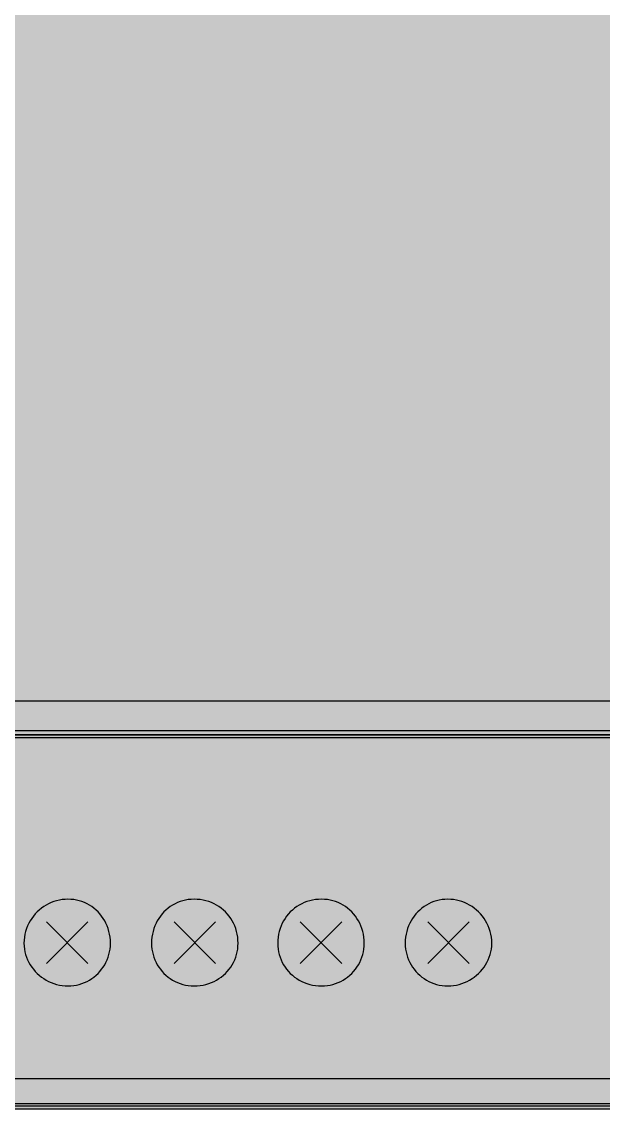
# Model space of a CAD drawing. Header units: millimetres. Extents: x 0 to 966, y -664 to 90.
# Drawn here: x 786.9 to 821.7, y -260 to -194.9 of the extents above; entities that cross this region are included whole.
import ezdxf

# ---------------------------------------------------------------- set-up
doc = ezdxf.new("R2010")
doc.units = ezdxf.units.MM
for name, color, linetype in [('HDL_BODY', 7, 'Continuous'), ('HDL_COLOUR', 7, 'Continuous'), ('HDL_DETAIL', 7, 'Continuous'), ('HDL_PRINT', 7, 'Continuous')]:
    doc.layers.add(name, color=color, linetype=linetype)

# ---------------------------------------------------------------- blocks, each defined once
blk = doc.blocks.new('M_R16.10.1_FRONT')
at = {"layer": 'HDL_BODY', "true_color": 0x202126}
blk.add_hatch(color=250, dxfattribs=at).paths.add_polyline_path([(0, 0), (216, 0), (216, 90), (0, 90)])
at = {"layer": 'HDL_BODY', "true_color": 0x2a2a30}
blk.add_hatch(color=250, dxfattribs=at).paths.add_polyline_path([(0.4, 20.52), (215.6, 20.52), (215.6, 68.31), (0.4, 68.31)])
at = {"layer": 'HDL_BODY', "true_color": 0x23242a}
blk.add_hatch(color=250, dxfattribs=at).paths.add_polyline_path([(0.4, 0.5), (215.6, 0.5), (215.6, 19.8), (0.4, 19.8)])
at = {"layer": 'HDL_COLOUR', "true_color": 0x1a332c}
for points in [[(42.234, 9.941), (42.228, 10.126), (42.211, 10.307), (42.182, 10.484), (42.143, 10.656), (42.093, 10.823), (42.034, 10.985), (41.965, 11.14), (41.886, 11.29), (41.799, 11.434), (41.703, 11.57), (41.6, 11.7), (41.488, 11.822), (41.369, 11.936), (41.244, 12.042), (41.111, 12.14), (40.973, 12.229), (40.829, 12.308), (40.679, 12.378), (40.524, 12.439), (40.365, 12.489), (40.201, 12.528), (40.034, 12.557), (39.863, 12.575), (39.689, 12.581), (39.514, 12.575), (39.342, 12.557), (39.172, 12.528), (39.006, 12.489), (38.843, 12.439), (38.684, 12.378), (38.53, 12.308), (38.381, 12.229), (38.238, 12.14), (38.1, 12.042), (37.969, 11.936), (37.845, 11.822), (37.728, 11.7), (37.618, 11.57), (37.517, 11.434), (37.425, 11.29), (37.342, 11.14), (37.268, 10.985), (37.205, 10.823), (37.152, 10.656), (37.11, 10.484), (37.079, 10.307), (37.06, 10.126), (37.054, 9.941), (37.06, 9.767), (37.079, 9.595), (37.11, 9.427), (37.152, 9.263), (37.205, 9.104), (37.268, 8.949), (37.342, 8.799), (37.425, 8.654), (37.517, 8.515), (37.618, 8.383), (37.728, 8.257), (37.845, 8.138), (37.969, 8.026), (38.1, 7.922), (38.238, 7.826), (38.381, 7.738), (38.53, 7.66), (38.684, 7.59), (38.843, 7.531), (39.006, 7.481), (39.172, 7.442), (39.342, 7.413), (39.514, 7.396), (39.689, 7.39), (39.863, 7.396), (40.034, 7.413), (40.201, 7.442), (40.365, 7.481), (40.524, 7.531), (40.679, 7.59), (40.829, 7.66), (40.973, 7.738), (41.111, 7.826), (41.244, 7.922), (41.369, 8.026), (41.488, 8.138), (41.6, 8.257), (41.703, 8.383), (41.799, 8.515), (41.886, 8.654), (41.965, 8.799), (42.034, 8.949), (42.093, 9.104), (42.143, 9.263), (42.182, 9.427), (42.211, 9.595), (42.228, 9.767), (42.234, 9.941)], [(49.874, 9.941), (49.868, 10.126), (49.85, 10.307), (49.822, 10.484), (49.782, 10.656), (49.732, 10.823), (49.672, 10.985), (49.602, 11.14), (49.522, 11.29), (49.433, 11.434), (49.336, 11.57), (49.23, 11.7), (49.115, 11.822), (48.994, 11.936), (48.864, 12.042), (48.728, 12.14), (48.585, 12.229), (48.435, 12.308), (48.28, 12.378), (48.119, 12.439), (47.952, 12.489), (47.78, 12.528), (47.604, 12.557), (47.424, 12.575), (47.239, 12.581), (47.065, 12.575), (46.894, 12.557), (46.726, 12.528), (46.563, 12.489), (46.403, 12.439), (46.248, 12.378), (46.099, 12.308), (45.954, 12.229), (45.816, 12.14), (45.683, 12.042), (45.557, 11.936), (45.438, 11.822), (45.327, 11.7), (45.223, 11.57), (45.127, 11.434), (45.039, 11.29), (44.961, 11.14), (44.891, 10.985), (44.832, 10.823), (44.782, 10.656), (44.743, 10.484), (44.714, 10.307), (44.697, 10.126), (44.691, 9.941), (44.697, 9.767), (44.714, 9.595), (44.743, 9.427), (44.782, 9.263), (44.832, 9.104), (44.891, 8.949), (44.961, 8.799), (45.039, 8.654), (45.127, 8.515), (45.223, 8.383), (45.327, 8.257), (45.438, 8.138), (45.557, 8.026), (45.683, 7.922), (45.816, 7.826), (45.954, 7.738), (46.099, 7.66), (46.248, 7.59), (46.403, 7.531), (46.563, 7.481), (46.726, 7.442), (46.894, 7.413), (47.065, 7.396), (47.239, 7.39), (47.424, 7.396), (47.604, 7.413), (47.78, 7.442), (47.952, 7.481), (48.119, 7.531), (48.28, 7.59), (48.435, 7.66), (48.585, 7.738), (48.728, 7.826), (48.864, 7.922), (48.994, 8.026), (49.115, 8.138), (49.23, 8.257), (49.336, 8.383), (49.433, 8.515), (49.522, 8.654), (49.602, 8.799), (49.672, 8.949), (49.732, 9.104), (49.782, 9.263), (49.822, 9.427), (49.85, 9.595), (49.868, 9.767), (49.874, 9.941)], [(57.425, 9.941), (57.419, 10.126), (57.401, 10.307), (57.373, 10.484), (57.333, 10.656), (57.284, 10.823), (57.224, 10.985), (57.155, 11.14), (57.077, 11.29), (56.989, 11.434), (56.894, 11.57), (56.79, 11.7), (56.678, 11.822), (56.56, 11.936), (56.434, 12.042), (56.302, 12.14), (56.163, 12.229), (56.019, 12.308), (55.869, 12.378), (55.715, 12.439), (55.555, 12.489), (55.392, 12.528), (55.224, 12.557), (55.053, 12.575), (54.879, 12.581), (54.694, 12.575), (54.513, 12.557), (54.337, 12.528), (54.165, 12.489), (53.999, 12.439), (53.837, 12.378), (53.682, 12.308), (53.532, 12.229), (53.389, 12.14), (53.253, 12.042), (53.123, 11.936), (53.002, 11.822), (52.888, 11.7), (52.782, 11.57), (52.684, 11.434), (52.596, 11.29), (52.516, 11.14), (52.446, 10.985), (52.386, 10.823), (52.336, 10.656), (52.296, 10.484), (52.268, 10.307), (52.25, 10.126), (52.244, 9.941), (52.25, 9.767), (52.268, 9.595), (52.296, 9.427), (52.336, 9.263), (52.386, 9.104), (52.446, 8.949), (52.516, 8.799), (52.596, 8.654), (52.684, 8.515), (52.782, 8.383), (52.888, 8.257), (53.002, 8.138), (53.123, 8.026), (53.253, 7.922), (53.389, 7.826), (53.532, 7.738), (53.682, 7.66), (53.837, 7.59), (53.999, 7.531), (54.165, 7.481), (54.337, 7.442), (54.513, 7.413), (54.694, 7.396), (54.879, 7.39), (55.053, 7.396), (55.224, 7.413), (55.392, 7.442), (55.555, 7.481), (55.715, 7.531), (55.869, 7.59), (56.019, 7.66), (56.163, 7.738), (56.302, 7.826), (56.434, 7.922), (56.56, 8.026), (56.678, 8.138), (56.79, 8.257), (56.894, 8.383), (56.989, 8.515), (57.077, 8.654), (57.155, 8.799), (57.224, 8.949), (57.284, 9.104), (57.333, 9.263), (57.373, 9.427), (57.401, 9.595), (57.419, 9.767), (57.425, 9.941)], [(65.064, 9.941), (65.058, 10.126), (65.039, 10.307), (65.009, 10.484), (64.967, 10.656), (64.914, 10.823), (64.85, 10.985), (64.776, 11.14), (64.693, 11.29), (64.601, 11.434), (64.5, 11.57), (64.391, 11.7), (64.274, 11.822), (64.149, 11.936), (64.018, 12.042), (63.881, 12.14), (63.737, 12.229), (63.588, 12.308), (63.434, 12.378), (63.275, 12.439), (63.113, 12.489), (62.946, 12.528), (62.777, 12.557), (62.604, 12.575), (62.43, 12.581), (62.256, 12.575), (62.084, 12.557), (61.917, 12.528), (61.753, 12.489), (61.594, 12.439), (61.439, 12.378), (61.289, 12.308), (61.145, 12.229), (61.006, 12.14), (60.874, 12.042), (60.748, 11.936), (60.629, 11.822), (60.517, 11.7), (60.413, 11.57), (60.317, 11.434), (60.23, 11.29), (60.151, 11.14), (60.082, 10.985), (60.022, 10.823), (59.972, 10.656), (59.933, 10.484), (59.904, 10.307), (59.887, 10.126), (59.881, 9.941), (59.887, 9.767), (59.904, 9.595), (59.933, 9.427), (59.972, 9.263), (60.022, 9.104), (60.082, 8.949), (60.151, 8.799), (60.23, 8.654), (60.317, 8.515), (60.413, 8.383), (60.517, 8.257), (60.629, 8.138), (60.748, 8.026), (60.874, 7.922), (61.006, 7.826), (61.145, 7.738), (61.289, 7.66), (61.439, 7.59), (61.594, 7.531), (61.753, 7.481), (61.917, 7.442), (62.084, 7.413), (62.256, 7.396), (62.43, 7.39), (62.604, 7.396), (62.777, 7.413), (62.946, 7.442), (63.113, 7.481), (63.275, 7.531), (63.434, 7.59), (63.588, 7.66), (63.737, 7.738), (63.881, 7.826), (64.018, 7.922), (64.149, 8.026), (64.274, 8.138), (64.391, 8.257), (64.5, 8.383), (64.601, 8.515), (64.693, 8.654), (64.776, 8.799), (64.85, 8.949), (64.914, 9.104), (64.967, 9.263), (65.009, 9.427), (65.039, 9.595), (65.058, 9.767), (65.064, 9.941)]]:
    blk.add_hatch(color=250, dxfattribs=at).paths.add_polyline_path(points)
at = {"layer": 'HDL_COLOUR', "true_color": 0x9ea4a8}
for points in [[(41.457, 9.985), (41.442, 10.222), (41.395, 10.455), (41.319, 10.68), (41.214, 10.894), (41.082, 11.091), (40.926, 11.27), (40.748, 11.426), (40.551, 11.559), (40.338, 11.664), (40.113, 11.74), (39.881, 11.786), (39.644, 11.802), (39.407, 11.786), (39.175, 11.74), (38.95, 11.664), (38.738, 11.559), (38.54, 11.426), (38.362, 11.27), (38.206, 11.091), (38.074, 10.894), (37.969, 10.68), (37.893, 10.455), (37.847, 10.222), (37.831, 9.985), (37.847, 9.748), (37.893, 9.515), (37.969, 9.29), (38.074, 9.077), (38.206, 8.879), (38.362, 8.701), (38.54, 8.544), (38.738, 8.412), (38.95, 8.307), (39.175, 8.23), (39.407, 8.184), (39.644, 8.168), (39.881, 8.184), (40.113, 8.23), (40.338, 8.307), (40.551, 8.412), (40.748, 8.544), (40.926, 8.701), (41.082, 8.879), (41.214, 9.077), (41.319, 9.29), (41.395, 9.515), (41.442, 9.748)], [(49.096, 9.985), (49.081, 10.222), (49.034, 10.455), (48.958, 10.68), (48.853, 10.894), (48.721, 11.091), (48.565, 11.27), (48.387, 11.426), (48.189, 11.559), (47.976, 11.664), (47.752, 11.74), (47.519, 11.786), (47.282, 11.802), (47.045, 11.786), (46.813, 11.74), (46.588, 11.664), (46.375, 11.559), (46.178, 11.426), (46, 11.27), (45.843, 11.091), (45.711, 10.894), (45.606, 10.68), (45.53, 10.455), (45.484, 10.222), (45.468, 9.985), (45.484, 9.748), (45.53, 9.515), (45.606, 9.29), (45.711, 9.077), (45.843, 8.879), (46, 8.701), (46.178, 8.544), (46.375, 8.412), (46.588, 8.307), (46.813, 8.23), (47.045, 8.184), (47.282, 8.168), (47.519, 8.184), (47.752, 8.23), (47.976, 8.307), (48.189, 8.412), (48.387, 8.544), (48.565, 8.701), (48.721, 8.879), (48.853, 9.077), (48.958, 9.29), (49.034, 9.515), (49.081, 9.748)], [(56.648, 9.985), (56.632, 10.222), (56.586, 10.455), (56.51, 10.68), (56.405, 10.894), (56.273, 11.091), (56.116, 11.27), (55.938, 11.426), (55.741, 11.559), (55.528, 11.664), (55.304, 11.74), (55.071, 11.786), (54.834, 11.802), (54.598, 11.786), (54.365, 11.74), (54.141, 11.664), (53.928, 11.559), (53.731, 11.426), (53.553, 11.27), (53.396, 11.091), (53.264, 10.894), (53.159, 10.68), (53.083, 10.455), (53.037, 10.222), (53.021, 9.985), (53.037, 9.748), (53.083, 9.515), (53.159, 9.29), (53.264, 9.077), (53.396, 8.879), (53.553, 8.701), (53.731, 8.544), (53.928, 8.412), (54.141, 8.307), (54.365, 8.23), (54.598, 8.184), (54.834, 8.168), (55.071, 8.184), (55.304, 8.23), (55.528, 8.307), (55.741, 8.412), (55.938, 8.544), (56.116, 8.701), (56.273, 8.879), (56.405, 9.077), (56.51, 9.29), (56.586, 9.515), (56.632, 9.748)], [(64.287, 9.985), (64.271, 10.222), (64.225, 10.455), (64.149, 10.68), (64.044, 10.894), (63.912, 11.091), (63.755, 11.27), (63.577, 11.426), (63.38, 11.559), (63.167, 11.664), (62.942, 11.74), (62.709, 11.786), (62.473, 11.802), (62.236, 11.786), (62.003, 11.74), (61.778, 11.664), (61.566, 11.559), (61.368, 11.426), (61.19, 11.27), (61.033, 11.091), (60.902, 10.894), (60.797, 10.68), (60.72, 10.455), (60.674, 10.222), (60.659, 9.985), (60.674, 9.748), (60.72, 9.515), (60.797, 9.29), (60.902, 9.077), (61.033, 8.879), (61.19, 8.701), (61.368, 8.544), (61.566, 8.412), (61.778, 8.307), (62.003, 8.23), (62.236, 8.184), (62.473, 8.168), (62.709, 8.184), (62.942, 8.23), (63.167, 8.307), (63.38, 8.412), (63.577, 8.544), (63.755, 8.701), (63.912, 8.879), (64.044, 9.077), (64.149, 9.29), (64.225, 9.515), (64.271, 9.748)]]:
    blk.add_hatch(color=253, dxfattribs=at).paths.add_polyline_path(points)
at = {"layer": 'HDL_PRINT', "true_color": 0xdee1e9}
h = blk.add_hatch(color=254, dxfattribs=at)
h.paths.add_polyline_path([(42.059, 16.979), (42.061, 17.098), (42.066, 17.211), (42.074, 17.318), (42.086, 17.419), (42.103, 17.515), (42.123, 17.606), (42.148, 17.693), (42.178, 17.774), (42.213, 17.852), (42.254, 17.925), (42.3, 17.994), (42.351, 18.06), (42.409, 18.123), (42.471, 18.199), (42.537, 18.267), (42.606, 18.327), (42.678, 18.378), (42.753, 18.422), (42.831, 18.459), (42.912, 18.489), (42.996, 18.514), (43.084, 18.533), (43.174, 18.547), (43.268, 18.556), (43.364, 18.561), (43.464, 18.563), (43.536, 18.561), (43.608, 18.555), (43.679, 18.545), (43.751, 18.532), (43.822, 18.517), (43.894, 18.499), (43.965, 18.479), (44.037, 18.457), (44.109, 18.434), (44.18, 18.411), (44.252, 18.387), (44.305, 18.334), (44.359, 18.281), (44.411, 18.228), (44.464, 18.176), (44.517, 18.123), (44.57, 18.07), (44.622, 18.017), (44.675, 17.965), (44.727, 17.912), (44.78, 17.859), (44.804, 17.787), (44.827, 17.715), (44.85, 17.641), (44.871, 17.567), (44.891, 17.491), (44.909, 17.413), (44.924, 17.333), (44.937, 17.249), (44.946, 17.163), (44.952, 17.073), (44.955, 16.979), (44.952, 16.907), (44.946, 16.835), (44.935, 16.763), (44.92, 16.691), (44.901, 16.619), (44.877, 16.547), (44.849, 16.475), (44.816, 16.403), (44.779, 16.331), (44.737, 16.259), (44.691, 16.187), (44.665, 16.118), (44.635, 16.052), (44.601, 15.991), (44.562, 15.934), (44.518, 15.882), (44.471, 15.834), (44.419, 15.79), (44.362, 15.751), (44.301, 15.716), (44.236, 15.686), (44.166, 15.66), (44.11, 15.612), (44.05, 15.574), (43.986, 15.544), (43.918, 15.522), (43.847, 15.506), (43.774, 15.495), (43.698, 15.488), (43.621, 15.485), (43.543, 15.484), (43.464, 15.484), (43.392, 15.484), (43.32, 15.485), (43.248, 15.487), (43.176, 15.492), (43.104, 15.5), (43.032, 15.512), (42.96, 15.529), (42.888, 15.551), (42.817, 15.58), (42.745, 15.616), (42.673, 15.66), (42.62, 15.712), (42.568, 15.765), (42.517, 15.818), (42.468, 15.871), (42.42, 15.924), (42.375, 15.976), (42.334, 16.029), (42.296, 16.082), (42.263, 16.135), (42.234, 16.187), (42.191, 16.259), (42.155, 16.331), (42.127, 16.403), (42.104, 16.475), (42.088, 16.547), (42.076, 16.619), (42.068, 16.691), (42.063, 16.763), (42.06, 16.835), (42.059, 16.907), (42.059, 16.979)])
h.paths.add_polyline_path([(42.409, 16.979), (42.411, 16.893), (42.417, 16.81), (42.427, 16.73), (42.442, 16.653), (42.461, 16.579), (42.486, 16.506), (42.517, 16.436), (42.553, 16.367), (42.595, 16.299), (42.644, 16.232), (42.699, 16.166), (42.762, 16.1), (42.817, 16.049), (42.876, 16.005), (42.941, 15.965), (43.008, 15.931), (43.079, 15.902), (43.153, 15.878), (43.229, 15.859), (43.306, 15.846), (43.385, 15.838), (43.464, 15.836), (43.555, 15.838), (43.639, 15.844), (43.716, 15.855), (43.789, 15.871), (43.857, 15.89), (43.923, 15.914), (43.987, 15.942), (44.051, 15.975), (44.116, 16.012), (44.182, 16.054), (44.252, 16.1), (44.298, 16.172), (44.34, 16.244), (44.377, 16.317), (44.41, 16.392), (44.438, 16.468), (44.462, 16.546), (44.482, 16.626), (44.497, 16.709), (44.507, 16.795), (44.514, 16.885), (44.516, 16.979), (44.513, 17.058), (44.506, 17.137), (44.495, 17.214), (44.48, 17.29), (44.462, 17.364), (44.441, 17.435), (44.418, 17.503), (44.393, 17.568), (44.368, 17.628), (44.341, 17.683), (44.335, 17.739), (44.317, 17.789), (44.289, 17.836), (44.253, 17.881), (44.209, 17.925), (44.159, 17.97), (44.105, 18.017), (44.047, 18.067), (43.988, 18.123), (43.954, 18.149), (43.908, 18.169), (43.853, 18.185), (43.792, 18.196), (43.726, 18.203), (43.659, 18.208), (43.591, 18.21), (43.525, 18.211), (43.464, 18.211), (43.385, 18.208), (43.306, 18.2), (43.229, 18.187), (43.153, 18.169), (43.079, 18.145), (43.008, 18.116), (42.941, 18.082), (42.876, 18.042), (42.817, 17.997), (42.762, 17.947), (42.717, 17.899), (42.674, 17.845), (42.631, 17.783), (42.591, 17.716), (42.553, 17.642), (42.519, 17.562), (42.488, 17.477), (42.461, 17.387), (42.439, 17.291), (42.423, 17.191), (42.412, 17.087), (42.409, 16.979)])
h = blk.add_hatch(color=254, dxfattribs=at)
h.paths.add_polyline_path([(57.51, 15.484), (57.51, 18.563), (58.654, 18.563), (58.72, 18.563), (58.784, 18.561), (58.846, 18.558), (58.906, 18.552), (58.961, 18.541), (59.011, 18.526), (59.056, 18.504), (59.093, 18.475), (59.163, 18.47), (59.224, 18.457), (59.277, 18.44), (59.324, 18.421), (59.366, 18.404), (59.405, 18.392), (59.443, 18.387), (59.476, 18.354), (59.509, 18.319), (59.542, 18.283), (59.576, 18.244), (59.609, 18.2), (59.641, 18.152), (59.674, 18.097), (59.706, 18.035), (59.739, 17.992), (59.763, 17.942), (59.779, 17.887), (59.788, 17.831), (59.793, 17.776), (59.795, 17.726), (59.795, 17.683), (59.793, 17.604), (59.785, 17.525), (59.771, 17.448), (59.753, 17.372), (59.729, 17.298), (59.7, 17.227), (59.666, 17.159), (59.626, 17.095), (59.581, 17.035), (59.531, 16.979), (59.482, 16.934), (59.427, 16.892), (59.367, 16.855), (59.301, 16.822), (59.23, 16.794), (59.152, 16.77), (59.068, 16.75), (58.976, 16.735), (58.877, 16.724), (58.77, 16.718), (58.654, 16.715), (57.863, 16.715), (57.863, 15.484), (57.51, 15.484)])
h.paths.add_polyline_path([(57.863, 17.067), (58.654, 17.067), (58.73, 17.07), (58.801, 17.077), (58.869, 17.089), (58.933, 17.104), (58.993, 17.122), (59.051, 17.143), (59.107, 17.166), (59.162, 17.191), (59.215, 17.217), (59.268, 17.243), (59.297, 17.28), (59.319, 17.324), (59.335, 17.375), (59.346, 17.43), (59.352, 17.49), (59.355, 17.552), (59.356, 17.617), (59.357, 17.683), (59.356, 17.721), (59.355, 17.758), (59.35, 17.796), (59.34, 17.834), (59.324, 17.872), (59.301, 17.909), (59.268, 17.947), (59.262, 17.984), (59.246, 18.02), (59.219, 18.053), (59.181, 18.081), (59.133, 18.103), (59.074, 18.118), (59.004, 18.123), (58.994, 18.128), (58.965, 18.14), (58.921, 18.157), (58.865, 18.176), (58.8, 18.193), (58.729, 18.206), (58.654, 18.211), (57.863, 18.211), (57.863, 17.067)])
for points in [[(39.6, 13.372), (39.6, 13.196), (38.545, 13.196), (38.545, 13.206), (38.545, 13.233), (38.545, 13.272), (38.545, 13.32), (38.545, 13.372), (38.551, 13.379), (38.568, 13.398), (38.589, 13.427), (38.611, 13.463), (38.627, 13.505), (38.634, 13.548), (38.672, 13.586), (38.709, 13.624), (38.747, 13.661), (38.784, 13.699), (38.822, 13.737), (38.859, 13.774), (38.897, 13.812), (38.955, 13.844), (39.012, 13.882), (39.066, 13.923), (39.115, 13.966), (39.159, 14.01), (39.195, 14.053), (39.223, 14.094), (39.241, 14.132), (39.247, 14.164), (39.284, 14.208), (39.31, 14.249), (39.325, 14.285), (39.333, 14.314), (39.335, 14.333), (39.336, 14.34), (39.336, 14.378), (39.334, 14.415), (39.329, 14.453), (39.319, 14.491), (39.303, 14.528), (39.28, 14.566), (39.247, 14.604), (39.24, 14.611), (39.221, 14.627), (39.193, 14.648), (39.157, 14.669), (39.116, 14.685), (39.072, 14.692), (39.035, 14.687), (38.998, 14.674), (38.96, 14.657), (38.922, 14.639), (38.885, 14.621), (38.847, 14.609), (38.808, 14.604), (38.804, 14.566), (38.791, 14.528), (38.775, 14.491), (38.756, 14.453), (38.74, 14.415), (38.727, 14.378), (38.722, 14.34), (38.545, 14.34), (38.549, 14.402), (38.56, 14.457), (38.577, 14.505), (38.6, 14.549), (38.627, 14.588), (38.657, 14.625), (38.689, 14.659), (38.722, 14.692), (38.76, 14.724), (38.799, 14.748), (38.841, 14.763), (38.888, 14.773), (38.941, 14.778), (39.002, 14.78), (39.072, 14.78), (39.142, 14.78), (39.203, 14.778), (39.256, 14.773), (39.304, 14.763), (39.347, 14.748), (39.386, 14.724), (39.425, 14.692), (39.457, 14.659), (39.488, 14.625), (39.518, 14.588), (39.544, 14.549), (39.567, 14.505), (39.584, 14.457), (39.596, 14.402), (39.6, 14.34), (39.599, 14.333), (39.596, 14.314), (39.589, 14.285), (39.573, 14.249), (39.548, 14.208), (39.511, 14.164), (39.504, 14.127), (39.488, 14.099), (39.468, 14.076), (39.447, 14.053), (39.431, 14.025), (39.425, 13.988), (39.391, 13.955), (39.357, 13.922), (39.32, 13.889), (39.281, 13.856), (39.237, 13.823), (39.189, 13.79), (39.134, 13.757), (39.072, 13.724), (39.035, 13.686), (39, 13.649), (38.967, 13.611), (38.939, 13.573), (38.917, 13.536), (38.902, 13.498), (38.897, 13.46), (38.854, 13.46), (38.828, 13.455), (38.814, 13.441), (38.809, 13.415), (38.808, 13.372), (39.6, 13.372)], [(42.234, 14.604), (43.464, 12.404), (44.691, 14.604), (42.234, 14.604)], [(46.098, 13.636), (46.273, 13.636), (46.305, 13.598), (46.33, 13.561), (46.35, 13.523), (46.369, 13.485), (46.39, 13.448), (46.415, 13.41), (46.448, 13.372), (46.455, 13.366), (46.474, 13.349), (46.503, 13.328), (46.539, 13.307), (46.58, 13.291), (46.623, 13.284), (46.661, 13.289), (46.699, 13.304), (46.737, 13.326), (46.775, 13.354), (46.812, 13.387), (46.85, 13.423), (46.887, 13.46), (46.893, 13.467), (46.91, 13.486), (46.931, 13.515), (46.952, 13.551), (46.969, 13.592), (46.976, 13.636), (46.975, 13.674), (46.973, 13.712), (46.969, 13.749), (46.959, 13.787), (46.943, 13.825), (46.92, 13.862), (46.887, 13.9), (46.85, 13.933), (46.812, 13.956), (46.775, 13.971), (46.737, 13.981), (46.699, 13.986), (46.661, 13.988), (46.623, 13.988), (46.537, 13.988), (46.537, 14.164), (46.58, 14.164), (46.624, 14.164), (46.668, 14.164), (46.712, 14.164), (46.756, 14.164), (46.801, 14.164), (46.833, 14.202), (46.855, 14.239), (46.871, 14.277), (46.88, 14.315), (46.885, 14.353), (46.886, 14.39), (46.887, 14.428), (46.886, 14.465), (46.883, 14.493), (46.876, 14.516), (46.861, 14.539), (46.837, 14.566), (46.801, 14.604), (46.794, 14.611), (46.774, 14.627), (46.745, 14.648), (46.709, 14.669), (46.667, 14.685), (46.623, 14.692), (46.58, 14.685), (46.539, 14.669), (46.503, 14.648), (46.474, 14.627), (46.455, 14.611), (46.448, 14.604), (46.415, 14.566), (46.392, 14.528), (46.376, 14.491), (46.366, 14.453), (46.361, 14.415), (46.359, 14.378), (46.359, 14.34), (46.098, 14.428), (46.13, 14.466), (46.155, 14.503), (46.175, 14.541), (46.194, 14.579), (46.215, 14.617), (46.24, 14.654), (46.273, 14.692), (46.31, 14.724), (46.35, 14.748), (46.392, 14.763), (46.439, 14.773), (46.492, 14.778), (46.553, 14.78), (46.623, 14.78), (46.667, 14.78), (46.712, 14.78), (46.756, 14.78), (46.8, 14.78), (46.843, 14.78), (46.887, 14.78), (46.924, 14.742), (46.952, 14.715), (46.975, 14.692), (46.998, 14.669), (47.025, 14.641), (47.061, 14.604), (47.061, 14.56), (47.061, 14.529), (47.061, 14.502), (47.061, 14.472), (47.061, 14.428), (47.061, 14.376), (47.061, 14.328), (47.061, 14.289), (47.061, 14.262), (47.061, 14.252), (47.029, 14.214), (47.005, 14.179), (46.985, 14.146), (46.966, 14.118), (46.945, 14.096), (46.92, 14.081), (46.887, 14.076), (46.924, 14.071), (46.96, 14.057), (46.993, 14.034), (47.021, 14.006), (47.042, 13.973), (47.056, 13.937), (47.061, 13.9), (47.094, 13.895), (47.118, 13.878), (47.134, 13.852), (47.143, 13.814), (47.148, 13.765), (47.15, 13.706), (47.15, 13.636), (47.15, 13.599), (47.148, 13.556), (47.141, 13.509), (47.129, 13.46), (47.108, 13.411), (47.077, 13.364), (47.033, 13.321), (46.976, 13.284), (46.937, 13.252), (46.898, 13.228), (46.855, 13.213), (46.808, 13.203), (46.755, 13.198), (46.694, 13.197), (46.623, 13.196), (46.553, 13.197), (46.492, 13.198), (46.439, 13.203), (46.392, 13.213), (46.35, 13.228), (46.31, 13.252), (46.273, 13.284), (46.24, 13.317), (46.208, 13.352), (46.179, 13.388), (46.152, 13.427), (46.13, 13.471), (46.113, 13.519), (46.102, 13.574), (46.098, 13.636)], [(53.824, 13.636), (54.088, 13.636), (54.088, 13.598), (54.09, 13.561), (54.094, 13.523), (54.104, 13.485), (54.119, 13.448), (54.142, 13.41), (54.174, 13.372), (54.212, 13.366), (54.24, 13.349), (54.263, 13.328), (54.286, 13.307), (54.314, 13.291), (54.351, 13.284), (54.388, 13.289), (54.426, 13.304), (54.463, 13.326), (54.501, 13.354), (54.539, 13.387), (54.577, 13.423), (54.615, 13.46), (54.651, 13.467), (54.676, 13.486), (54.69, 13.515), (54.698, 13.551), (54.701, 13.592), (54.701, 13.636), (54.701, 13.674), (54.699, 13.712), (54.694, 13.749), (54.685, 13.787), (54.67, 13.825), (54.647, 13.862), (54.615, 13.9), (54.577, 13.933), (54.539, 13.956), (54.501, 13.971), (54.463, 13.981), (54.426, 13.986), (54.388, 13.988), (54.351, 13.988), (54.263, 13.988), (54.263, 14.164), (54.307, 14.164), (54.351, 14.164), (54.394, 14.164), (54.438, 14.164), (54.482, 14.164), (54.526, 14.164), (54.559, 14.202), (54.583, 14.239), (54.599, 14.277), (54.608, 14.315), (54.613, 14.353), (54.615, 14.39), (54.615, 14.428), (54.615, 14.465), (54.612, 14.493), (54.604, 14.516), (54.589, 14.539), (54.564, 14.566), (54.526, 14.604), (54.519, 14.611), (54.5, 14.627), (54.471, 14.648), (54.435, 14.669), (54.394, 14.685), (54.351, 14.692), (54.314, 14.685), (54.286, 14.669), (54.263, 14.648), (54.24, 14.627), (54.212, 14.611), (54.174, 14.604), (54.142, 14.566), (54.119, 14.528), (54.104, 14.491), (54.094, 14.453), (54.09, 14.415), (54.088, 14.378), (54.088, 14.34), (53.913, 14.428), (53.913, 14.466), (53.915, 14.503), (53.92, 14.541), (53.929, 14.579), (53.944, 14.617), (53.967, 14.654), (53.999, 14.692), (54.042, 14.724), (54.092, 14.748), (54.147, 14.763), (54.203, 14.773), (54.258, 14.778), (54.309, 14.78), (54.351, 14.78), (54.395, 14.78), (54.438, 14.78), (54.482, 14.78), (54.526, 14.78), (54.571, 14.78), (54.615, 14.78), (54.652, 14.742), (54.679, 14.715), (54.702, 14.692), (54.724, 14.669), (54.752, 14.641), (54.79, 14.604), (54.79, 14.56), (54.79, 14.529), (54.79, 14.502), (54.79, 14.472), (54.79, 14.428), (54.79, 14.376), (54.79, 14.328), (54.79, 14.289), (54.79, 14.262), (54.79, 14.252), (54.757, 14.214), (54.732, 14.179), (54.711, 14.146), (54.692, 14.118), (54.672, 14.096), (54.647, 14.081), (54.615, 14.076), (54.652, 14.071), (54.687, 14.057), (54.72, 14.034), (54.748, 14.006), (54.77, 13.973), (54.785, 13.937), (54.79, 13.9), (54.823, 13.895), (54.847, 13.878), (54.862, 13.852), (54.872, 13.814), (54.877, 13.765), (54.879, 13.706), (54.879, 13.636), (54.879, 13.593), (54.877, 13.543), (54.872, 13.488), (54.862, 13.432), (54.847, 13.377), (54.823, 13.327), (54.79, 13.284), (54.728, 13.255), (54.672, 13.233), (54.621, 13.218), (54.571, 13.207), (54.521, 13.201), (54.469, 13.198), (54.413, 13.196), (54.351, 13.196), (54.309, 13.197), (54.258, 13.198), (54.203, 13.203), (54.147, 13.213), (54.092, 13.228), (54.042, 13.252), (53.999, 13.284), (53.967, 13.317), (53.935, 13.352), (53.906, 13.388), (53.879, 13.427), (53.857, 13.471), (53.839, 13.519), (53.828, 13.574), (53.824, 13.636)], [(55.842, 13.196), (55.667, 13.196), (55.667, 14.428), (55.631, 14.421), (55.603, 14.405), (55.581, 14.384), (55.558, 14.363), (55.53, 14.347), (55.492, 14.34), (55.454, 14.307), (55.417, 14.284), (55.379, 14.268), (55.342, 14.259), (55.304, 14.254), (55.267, 14.252), (55.229, 14.252), (55.229, 14.428), (55.29, 14.432), (55.345, 14.443), (55.394, 14.46), (55.437, 14.483), (55.477, 14.51), (55.513, 14.539), (55.548, 14.571), (55.581, 14.604), (55.613, 14.641), (55.638, 14.677), (55.658, 14.71), (55.677, 14.738), (55.698, 14.76), (55.723, 14.775), (55.756, 14.78), (55.842, 14.78), (55.842, 13.196)], [(57.425, 14.604), (58.654, 12.404), (59.881, 14.604), (57.425, 14.604)], [(61.286, 13.636), (61.464, 13.636), (61.496, 13.598), (61.52, 13.561), (61.541, 13.523), (61.559, 13.485), (61.58, 13.448), (61.605, 13.41), (61.638, 13.372), (61.645, 13.366), (61.665, 13.349), (61.694, 13.328), (61.73, 13.307), (61.771, 13.291), (61.813, 13.284), (61.851, 13.289), (61.889, 13.304), (61.927, 13.326), (61.965, 13.354), (62.003, 13.387), (62.04, 13.423), (62.077, 13.46), (62.084, 13.467), (62.1, 13.486), (62.122, 13.515), (62.143, 13.551), (62.159, 13.592), (62.166, 13.636), (62.161, 13.674), (62.148, 13.712), (62.131, 13.749), (62.112, 13.787), (62.095, 13.825), (62.082, 13.862), (62.077, 13.9), (62.04, 13.933), (62.003, 13.956), (61.965, 13.971), (61.927, 13.981), (61.889, 13.986), (61.851, 13.988), (61.813, 13.988), (61.804, 13.988), (61.777, 13.988), (61.738, 13.988), (61.691, 13.988), (61.638, 13.988), (61.727, 14.164), (61.771, 14.164), (61.814, 14.164), (61.858, 14.164), (61.902, 14.164), (61.947, 14.164), (61.991, 14.164), (61.996, 14.202), (62.008, 14.239), (62.025, 14.277), (62.043, 14.315), (62.06, 14.353), (62.072, 14.39), (62.077, 14.428), (62.077, 14.465), (62.074, 14.493), (62.066, 14.516), (62.052, 14.539), (62.027, 14.566), (61.991, 14.604), (61.953, 14.611), (61.925, 14.627), (61.902, 14.648), (61.879, 14.669), (61.851, 14.685), (61.813, 14.692), (61.771, 14.685), (61.73, 14.669), (61.694, 14.648), (61.665, 14.627), (61.645, 14.611), (61.638, 14.604), (61.606, 14.566), (61.582, 14.528), (61.566, 14.491), (61.557, 14.453), (61.552, 14.415), (61.55, 14.378), (61.55, 14.34), (61.286, 14.428), (61.319, 14.466), (61.344, 14.503), (61.365, 14.541), (61.384, 14.579), (61.405, 14.617), (61.43, 14.654), (61.464, 14.692), (61.501, 14.724), (61.54, 14.748), (61.582, 14.763), (61.629, 14.773), (61.683, 14.778), (61.743, 14.78), (61.813, 14.78), (61.858, 14.78), (61.902, 14.78), (61.946, 14.78), (61.99, 14.78), (62.034, 14.78), (62.077, 14.78), (62.082, 14.747), (62.097, 14.722), (62.119, 14.701), (62.147, 14.682), (62.18, 14.662), (62.215, 14.637), (62.252, 14.604), (62.252, 14.56), (62.252, 14.529), (62.252, 14.502), (62.252, 14.472), (62.252, 14.428), (62.252, 14.376), (62.252, 14.328), (62.252, 14.289), (62.252, 14.262), (62.252, 14.252), (62.209, 14.208), (62.168, 14.167), (62.132, 14.131), (62.103, 14.102), (62.084, 14.083), (62.077, 14.076), (62.115, 14.071), (62.151, 14.057), (62.183, 14.034), (62.211, 14.006), (62.233, 13.973), (62.247, 13.937), (62.252, 13.9), (62.285, 13.895), (62.308, 13.878), (62.324, 13.852), (62.334, 13.814), (62.339, 13.765), (62.341, 13.706), (62.341, 13.636), (62.34, 13.599), (62.338, 13.556), (62.332, 13.509), (62.319, 13.46), (62.298, 13.411), (62.267, 13.364), (62.224, 13.321), (62.166, 13.284), (62.128, 13.252), (62.088, 13.228), (62.046, 13.213), (61.999, 13.203), (61.945, 13.198), (61.884, 13.197), (61.813, 13.196), (61.743, 13.197), (61.683, 13.198), (61.629, 13.203), (61.582, 13.213), (61.54, 13.228), (61.501, 13.252), (61.464, 13.284), (61.43, 13.317), (61.398, 13.352), (61.368, 13.388), (61.341, 13.427), (61.319, 13.471), (61.301, 13.519), (61.29, 13.574), (61.286, 13.636)], [(63.571, 13.372), (63.571, 13.196), (62.516, 13.196), (62.516, 13.206), (62.516, 13.233), (62.516, 13.272), (62.516, 13.32), (62.516, 13.372), (62.549, 13.377), (62.574, 13.392), (62.595, 13.414), (62.614, 13.442), (62.635, 13.475), (62.66, 13.511), (62.693, 13.548), (62.697, 13.581), (62.71, 13.614), (62.73, 13.647), (62.758, 13.68), (62.795, 13.713), (62.84, 13.746), (62.893, 13.779), (62.954, 13.812), (63.01, 13.844), (63.06, 13.882), (63.105, 13.923), (63.145, 13.966), (63.182, 14.01), (63.215, 14.053), (63.247, 14.094), (63.277, 14.132), (63.307, 14.164), (63.344, 14.208), (63.369, 14.249), (63.385, 14.285), (63.392, 14.314), (63.395, 14.333), (63.396, 14.34), (63.396, 14.378), (63.394, 14.415), (63.389, 14.453), (63.379, 14.491), (63.363, 14.528), (63.34, 14.566), (63.307, 14.604), (63.269, 14.609), (63.231, 14.621), (63.194, 14.639), (63.156, 14.657), (63.119, 14.674), (63.081, 14.687), (63.043, 14.692), (62.999, 14.685), (62.958, 14.669), (62.922, 14.648), (62.894, 14.627), (62.875, 14.611), (62.868, 14.604), (62.835, 14.566), (62.812, 14.528), (62.796, 14.491), (62.786, 14.453), (62.781, 14.415), (62.78, 14.378), (62.779, 14.34), (62.516, 14.34), (62.545, 14.402), (62.568, 14.457), (62.588, 14.505), (62.605, 14.549), (62.622, 14.588), (62.641, 14.625), (62.664, 14.659), (62.693, 14.692), (62.735, 14.724), (62.785, 14.748), (62.839, 14.763), (62.895, 14.773), (62.95, 14.778), (63, 14.78), (63.043, 14.78), (63.109, 14.78), (63.173, 14.778), (63.236, 14.775), (63.296, 14.769), (63.351, 14.758), (63.402, 14.743), (63.445, 14.721), (63.482, 14.692), (63.515, 14.654), (63.538, 14.614), (63.554, 14.572), (63.564, 14.525), (63.569, 14.471), (63.57, 14.41), (63.571, 14.34), (63.571, 14.33), (63.571, 14.303), (63.571, 14.264), (63.571, 14.216), (63.571, 14.164), (63.533, 14.127), (63.505, 14.099), (63.482, 14.076), (63.46, 14.053), (63.432, 14.025), (63.396, 13.988), (63.388, 13.955), (63.367, 13.922), (63.335, 13.889), (63.296, 13.856), (63.253, 13.823), (63.209, 13.79), (63.168, 13.757), (63.132, 13.724), (63.073, 13.691), (63.028, 13.658), (62.993, 13.625), (62.966, 13.592), (62.943, 13.559), (62.921, 13.526), (62.897, 13.493), (62.868, 13.46), (62.859, 13.46), (62.837, 13.455), (62.811, 13.441), (62.789, 13.415), (62.779, 13.372), (63.571, 13.372)], [(39.863, 7.39), (39.511, 7.39), (39.511, 4.75), (42.145, 4.75), (44.166, 6.774), (43.903, 6.95), (42.059, 5.103), (39.863, 5.103), (39.863, 7.39)], [(47.414, 7.39), (47.061, 7.39), (47.061, 5.103), (44.605, 5.103), (44.605, 4.75), (47.414, 4.75), (47.414, 7.39)], [(55.054, 7.39), (54.701, 7.39), (54.701, 4.75), (57.336, 4.75), (59.357, 6.774), (59.093, 6.95), (57.25, 5.103), (55.054, 5.103), (55.054, 7.39)], [(62.605, 7.39), (62.252, 7.39), (62.252, 5.103), (59.795, 5.103), (59.795, 4.75), (62.605, 4.75), (62.605, 7.39)]]:
    blk.add_hatch(color=254, dxfattribs=at).paths.add_polyline_path(points)
h = blk.add_hatch(color=254, dxfattribs=at)
h.paths.add_polyline_path([(39.863, 13.548), (40.038, 13.548), (40.039, 13.511), (40.042, 13.483), (40.049, 13.46), (40.065, 13.437), (40.09, 13.41), (40.127, 13.372), (40.134, 13.366), (40.153, 13.349), (40.181, 13.328), (40.217, 13.307), (40.258, 13.291), (40.302, 13.284), (40.309, 13.291), (40.328, 13.307), (40.357, 13.328), (40.393, 13.349), (40.434, 13.366), (40.477, 13.372), (40.566, 13.46), (40.572, 13.504), (40.589, 13.545), (40.61, 13.581), (40.632, 13.61), (40.648, 13.629), (40.655, 13.636), (40.655, 13.68), (40.655, 13.724), (40.655, 13.768), (40.655, 13.812), (40.655, 13.856), (40.655, 13.9), (40.655, 13.988), (40.649, 13.95), (40.635, 13.915), (40.613, 13.882), (40.584, 13.854), (40.551, 13.832), (40.515, 13.817), (40.477, 13.812), (40.44, 13.775), (40.413, 13.75), (40.39, 13.735), (40.368, 13.728), (40.34, 13.725), (40.302, 13.724), (40.24, 13.728), (40.186, 13.739), (40.137, 13.757), (40.093, 13.779), (40.054, 13.806), (40.017, 13.835), (39.983, 13.867), (39.949, 13.9), (39.917, 13.933), (39.886, 13.967), (39.856, 14.004), (39.83, 14.043), (39.807, 14.086), (39.79, 14.135), (39.778, 14.19), (39.774, 14.252), (39.778, 14.318), (39.79, 14.383), (39.807, 14.445), (39.83, 14.505), (39.856, 14.56), (39.886, 14.611), (39.917, 14.655), (39.949, 14.692), (39.988, 14.724), (40.028, 14.748), (40.07, 14.763), (40.118, 14.773), (40.171, 14.778), (40.232, 14.78), (40.302, 14.78), (40.346, 14.78), (40.39, 14.78), (40.434, 14.78), (40.478, 14.78), (40.521, 14.78), (40.566, 14.78), (40.604, 14.742), (40.641, 14.704), (40.679, 14.667), (40.716, 14.629), (40.754, 14.591), (40.792, 14.554), (40.829, 14.516), (40.829, 14.479), (40.829, 14.435), (40.829, 14.384), (40.829, 14.329), (40.829, 14.269), (40.829, 14.207), (40.829, 14.142), (40.829, 14.076), (40.829, 13.991), (40.829, 13.913), (40.829, 13.841), (40.829, 13.776), (40.829, 13.718), (40.829, 13.665), (40.829, 13.62), (40.829, 13.581), (40.829, 13.548), (40.796, 13.512), (40.763, 13.47), (40.73, 13.426), (40.698, 13.383), (40.665, 13.345), (40.632, 13.313), (40.599, 13.292), (40.566, 13.284), (40.528, 13.252), (40.49, 13.228), (40.453, 13.213), (40.415, 13.203), (40.378, 13.198), (40.34, 13.197), (40.302, 13.196), (40.232, 13.197), (40.171, 13.198), (40.118, 13.203), (40.07, 13.213), (40.028, 13.228), (39.988, 13.252), (39.949, 13.284), (39.917, 13.322), (39.895, 13.36), (39.879, 13.397), (39.87, 13.435), (39.865, 13.473), (39.864, 13.51), (39.863, 13.548)])
h.paths.add_polyline_path([(40.655, 14.252), (40.65, 14.322), (40.637, 14.381), (40.62, 14.43), (40.601, 14.467), (40.583, 14.494), (40.571, 14.51), (40.566, 14.516), (40.528, 14.553), (40.49, 14.589), (40.453, 14.622), (40.415, 14.65), (40.378, 14.672), (40.34, 14.687), (40.302, 14.692), (40.264, 14.687), (40.228, 14.672), (40.196, 14.65), (40.168, 14.622), (40.146, 14.589), (40.132, 14.553), (40.127, 14.516), (40.094, 14.506), (40.071, 14.479), (40.055, 14.44), (40.045, 14.393), (40.04, 14.343), (40.038, 14.294), (40.038, 14.252), (40.038, 14.214), (40.04, 14.177), (40.045, 14.139), (40.055, 14.101), (40.071, 14.063), (40.094, 14.026), (40.127, 13.988), (40.134, 13.981), (40.153, 13.965), (40.181, 13.944), (40.217, 13.923), (40.258, 13.907), (40.302, 13.9), (40.34, 13.905), (40.378, 13.917), (40.415, 13.935), (40.453, 13.953), (40.49, 13.97), (40.528, 13.983), (40.566, 13.988), (40.571, 14.026), (40.583, 14.063), (40.601, 14.101), (40.62, 14.139), (40.637, 14.177), (40.65, 14.214), (40.655, 14.252)])
h = blk.add_hatch(color=254, dxfattribs=at)
h.paths.add_polyline_path([(47.325, 13.988), (47.329, 14.054), (47.339, 14.119), (47.353, 14.181), (47.37, 14.241), (47.386, 14.297), (47.4, 14.347), (47.41, 14.391), (47.414, 14.428), (47.447, 14.498), (47.473, 14.557), (47.493, 14.606), (47.512, 14.643), (47.532, 14.67), (47.557, 14.687), (47.589, 14.692), (47.627, 14.724), (47.667, 14.748), (47.71, 14.763), (47.757, 14.773), (47.811, 14.778), (47.872, 14.78), (47.942, 14.78), (47.951, 14.78), (47.978, 14.78), (48.017, 14.78), (48.064, 14.78), (48.116, 14.78), (48.154, 14.742), (48.182, 14.715), (48.205, 14.692), (48.228, 14.669), (48.255, 14.641), (48.291, 14.604), (48.296, 14.566), (48.309, 14.528), (48.326, 14.491), (48.345, 14.453), (48.363, 14.415), (48.375, 14.378), (48.38, 14.34), (48.385, 14.302), (48.398, 14.262), (48.415, 14.22), (48.434, 14.173), (48.451, 14.119), (48.464, 14.058), (48.469, 13.988), (48.465, 13.922), (48.455, 13.857), (48.441, 13.795), (48.425, 13.735), (48.408, 13.68), (48.394, 13.629), (48.384, 13.585), (48.38, 13.548), (48.347, 13.478), (48.322, 13.419), (48.301, 13.37), (48.282, 13.333), (48.262, 13.306), (48.237, 13.29), (48.205, 13.284), (48.167, 13.252), (48.129, 13.228), (48.091, 13.213), (48.054, 13.203), (48.016, 13.198), (47.979, 13.197), (47.942, 13.196), (47.883, 13.197), (47.826, 13.198), (47.769, 13.203), (47.715, 13.212), (47.664, 13.226), (47.616, 13.248), (47.573, 13.279), (47.535, 13.32), (47.503, 13.372), (47.476, 13.404), (47.45, 13.445), (47.425, 13.494), (47.402, 13.551), (47.381, 13.614), (47.362, 13.683), (47.347, 13.755), (47.335, 13.831), (47.328, 13.909), (47.325, 13.988)])
h.paths.add_polyline_path([(47.589, 13.988), (47.589, 13.903), (47.59, 13.825), (47.592, 13.753), (47.597, 13.688), (47.604, 13.63), (47.615, 13.578), (47.631, 13.532), (47.651, 13.493), (47.678, 13.46), (47.711, 13.423), (47.738, 13.387), (47.764, 13.354), (47.792, 13.326), (47.828, 13.304), (47.877, 13.289), (47.942, 13.284), (47.974, 13.289), (47.998, 13.304), (48.019, 13.326), (48.037, 13.354), (48.058, 13.387), (48.083, 13.423), (48.116, 13.46), (48.143, 13.493), (48.164, 13.532), (48.179, 13.578), (48.19, 13.63), (48.198, 13.688), (48.202, 13.753), (48.204, 13.825), (48.205, 13.903), (48.205, 13.988), (48.205, 14.073), (48.204, 14.151), (48.202, 14.223), (48.198, 14.288), (48.19, 14.346), (48.179, 14.399), (48.164, 14.444), (48.143, 14.483), (48.116, 14.516), (48.083, 14.553), (48.056, 14.589), (48.03, 14.622), (48.002, 14.65), (47.966, 14.672), (47.918, 14.687), (47.853, 14.692), (47.821, 14.687), (47.796, 14.672), (47.776, 14.65), (47.757, 14.622), (47.736, 14.589), (47.711, 14.553), (47.678, 14.516), (47.651, 14.483), (47.631, 14.444), (47.615, 14.399), (47.604, 14.346), (47.597, 14.288), (47.592, 14.223), (47.59, 14.151), (47.589, 14.073), (47.589, 13.988)])
at = {"layer": 'HDL_DETAIL', "color": 251, "true_color": 0x52555c}
for points in [[(0.263, 90), (215.91, 90), (215.91, 0.176), (0.263, 0.176), (0.263, 90)], [(0, 89.824), (215.999, 89.824), (215.999, 0), (0, 0), (0, 89.824)], [(0, 67.565), (215.999, 67.565), (215.999, 22.258), (0, 22.258), (0, 67.565)], [(0.263, 67.741), (215.91, 67.741), (215.91, 22.434), (0.263, 22.434), (0.263, 67.741)], [(42.234, 9.941), (42.228, 10.126), (42.211, 10.307), (42.182, 10.484), (42.143, 10.656), (42.093, 10.823), (42.034, 10.985), (41.965, 11.14), (41.886, 11.29), (41.799, 11.434), (41.703, 11.57), (41.6, 11.7), (41.488, 11.822), (41.369, 11.936), (41.244, 12.042), (41.111, 12.14), (40.973, 12.229), (40.829, 12.308), (40.679, 12.378), (40.524, 12.439), (40.365, 12.489), (40.201, 12.528), (40.034, 12.557), (39.863, 12.575), (39.689, 12.581), (39.514, 12.575), (39.342, 12.557), (39.172, 12.528), (39.006, 12.489), (38.843, 12.439), (38.684, 12.378), (38.53, 12.308), (38.381, 12.229), (38.238, 12.14), (38.1, 12.042), (37.969, 11.936), (37.845, 11.822), (37.728, 11.7), (37.618, 11.57), (37.517, 11.434), (37.425, 11.29), (37.342, 11.14), (37.268, 10.985), (37.205, 10.823), (37.152, 10.656), (37.11, 10.484), (37.079, 10.307), (37.06, 10.126), (37.054, 9.941), (37.06, 9.767), (37.079, 9.595), (37.11, 9.427), (37.152, 9.263), (37.205, 9.104), (37.268, 8.949), (37.342, 8.799), (37.425, 8.654), (37.517, 8.515), (37.618, 8.383), (37.728, 8.257), (37.845, 8.138), (37.969, 8.026), (38.1, 7.922), (38.238, 7.826), (38.381, 7.738), (38.53, 7.66), (38.684, 7.59), (38.843, 7.531), (39.006, 7.481), (39.172, 7.442), (39.342, 7.413), (39.514, 7.396), (39.689, 7.39), (39.863, 7.396), (40.034, 7.413), (40.201, 7.442), (40.365, 7.481), (40.524, 7.531), (40.679, 7.59), (40.829, 7.66), (40.973, 7.738), (41.111, 7.826), (41.244, 7.922), (41.369, 8.026), (41.488, 8.138), (41.6, 8.257), (41.703, 8.383), (41.799, 8.515), (41.886, 8.654), (41.965, 8.799), (42.034, 8.949), (42.093, 9.104), (42.143, 9.263), (42.182, 9.427), (42.211, 9.595), (42.228, 9.767), (42.234, 9.941)], [(49.874, 9.941), (49.868, 10.126), (49.85, 10.307), (49.822, 10.484), (49.782, 10.656), (49.732, 10.823), (49.672, 10.985), (49.602, 11.14), (49.522, 11.29), (49.433, 11.434), (49.336, 11.57), (49.23, 11.7), (49.115, 11.822), (48.994, 11.936), (48.864, 12.042), (48.728, 12.14), (48.585, 12.229), (48.435, 12.308), (48.28, 12.378), (48.119, 12.439), (47.952, 12.489), (47.78, 12.528), (47.604, 12.557), (47.424, 12.575), (47.239, 12.581), (47.065, 12.575), (46.894, 12.557), (46.726, 12.528), (46.563, 12.489), (46.403, 12.439), (46.248, 12.378), (46.099, 12.308), (45.954, 12.229), (45.816, 12.14), (45.683, 12.042), (45.557, 11.936), (45.438, 11.822), (45.327, 11.7), (45.223, 11.57), (45.127, 11.434), (45.039, 11.29), (44.961, 11.14), (44.891, 10.985), (44.832, 10.823), (44.782, 10.656), (44.743, 10.484), (44.714, 10.307), (44.697, 10.126), (44.691, 9.941), (44.697, 9.767), (44.714, 9.595), (44.743, 9.427), (44.782, 9.263), (44.832, 9.104), (44.891, 8.949), (44.961, 8.799), (45.039, 8.654), (45.127, 8.515), (45.223, 8.383), (45.327, 8.257), (45.438, 8.138), (45.557, 8.026), (45.683, 7.922), (45.816, 7.826), (45.954, 7.738), (46.099, 7.66), (46.248, 7.59), (46.403, 7.531), (46.563, 7.481), (46.726, 7.442), (46.894, 7.413), (47.065, 7.396), (47.239, 7.39), (47.424, 7.396), (47.604, 7.413), (47.78, 7.442), (47.952, 7.481), (48.119, 7.531), (48.28, 7.59), (48.435, 7.66), (48.585, 7.738), (48.728, 7.826), (48.864, 7.922), (48.994, 8.026), (49.115, 8.138), (49.23, 8.257), (49.336, 8.383), (49.433, 8.515), (49.522, 8.654), (49.602, 8.799), (49.672, 8.949), (49.732, 9.104), (49.782, 9.263), (49.822, 9.427), (49.85, 9.595), (49.868, 9.767), (49.874, 9.941)], [(57.425, 9.941), (57.419, 10.126), (57.401, 10.307), (57.373, 10.484), (57.333, 10.656), (57.284, 10.823), (57.224, 10.985), (57.155, 11.14), (57.077, 11.29), (56.989, 11.434), (56.894, 11.57), (56.79, 11.7), (56.678, 11.822), (56.56, 11.936), (56.434, 12.042), (56.302, 12.14), (56.163, 12.229), (56.019, 12.308), (55.869, 12.378), (55.715, 12.439), (55.555, 12.489), (55.392, 12.528), (55.224, 12.557), (55.053, 12.575), (54.879, 12.581), (54.694, 12.575), (54.513, 12.557), (54.337, 12.528), (54.165, 12.489), (53.999, 12.439), (53.837, 12.378), (53.682, 12.308), (53.532, 12.229), (53.389, 12.14), (53.253, 12.042), (53.123, 11.936), (53.002, 11.822), (52.888, 11.7), (52.782, 11.57), (52.684, 11.434), (52.596, 11.29), (52.516, 11.14), (52.446, 10.985), (52.386, 10.823), (52.336, 10.656), (52.296, 10.484), (52.268, 10.307), (52.25, 10.126), (52.244, 9.941), (52.25, 9.767), (52.268, 9.595), (52.296, 9.427), (52.336, 9.263), (52.386, 9.104), (52.446, 8.949), (52.516, 8.799), (52.596, 8.654), (52.684, 8.515), (52.782, 8.383), (52.888, 8.257), (53.002, 8.138), (53.123, 8.026), (53.253, 7.922), (53.389, 7.826), (53.532, 7.738), (53.682, 7.66), (53.837, 7.59), (53.999, 7.531), (54.165, 7.481), (54.337, 7.442), (54.513, 7.413), (54.694, 7.396), (54.879, 7.39), (55.053, 7.396), (55.224, 7.413), (55.392, 7.442), (55.555, 7.481), (55.715, 7.531), (55.869, 7.59), (56.019, 7.66), (56.163, 7.738), (56.302, 7.826), (56.434, 7.922), (56.56, 8.026), (56.678, 8.138), (56.79, 8.257), (56.894, 8.383), (56.989, 8.515), (57.077, 8.654), (57.155, 8.799), (57.224, 8.949), (57.284, 9.104), (57.333, 9.263), (57.373, 9.427), (57.401, 9.595), (57.419, 9.767), (57.425, 9.941)], [(65.064, 9.941), (65.058, 10.126), (65.039, 10.307), (65.009, 10.484), (64.967, 10.656), (64.914, 10.823), (64.85, 10.985), (64.776, 11.14), (64.693, 11.29), (64.601, 11.434), (64.5, 11.57), (64.391, 11.7), (64.274, 11.822), (64.149, 11.936), (64.018, 12.042), (63.881, 12.14), (63.737, 12.229), (63.588, 12.308), (63.434, 12.378), (63.275, 12.439), (63.113, 12.489), (62.946, 12.528), (62.777, 12.557), (62.604, 12.575), (62.43, 12.581), (62.256, 12.575), (62.084, 12.557), (61.917, 12.528), (61.753, 12.489), (61.594, 12.439), (61.439, 12.378), (61.289, 12.308), (61.145, 12.229), (61.006, 12.14), (60.874, 12.042), (60.748, 11.936), (60.629, 11.822), (60.517, 11.7), (60.413, 11.57), (60.317, 11.434), (60.23, 11.29), (60.151, 11.14), (60.082, 10.985), (60.022, 10.823), (59.972, 10.656), (59.933, 10.484), (59.904, 10.307), (59.887, 10.126), (59.881, 9.941), (59.887, 9.767), (59.904, 9.595), (59.933, 9.427), (59.972, 9.263), (60.022, 9.104), (60.082, 8.949), (60.151, 8.799), (60.23, 8.654), (60.317, 8.515), (60.413, 8.383), (60.517, 8.257), (60.629, 8.138), (60.748, 8.026), (60.874, 7.922), (61.006, 7.826), (61.145, 7.738), (61.289, 7.66), (61.439, 7.59), (61.594, 7.531), (61.753, 7.481), (61.917, 7.442), (62.084, 7.413), (62.256, 7.396), (62.43, 7.39), (62.604, 7.396), (62.777, 7.413), (62.946, 7.442), (63.113, 7.481), (63.275, 7.531), (63.434, 7.59), (63.588, 7.66), (63.737, 7.738), (63.881, 7.826), (64.018, 7.922), (64.149, 8.026), (64.274, 8.138), (64.391, 8.257), (64.5, 8.383), (64.601, 8.515), (64.693, 8.654), (64.776, 8.799), (64.85, 8.949), (64.914, 9.104), (64.967, 9.263), (65.009, 9.427), (65.039, 9.595), (65.058, 9.767), (65.064, 9.941)]]:
    blk.add_lwpolyline(points, close=True, dxfattribs=at)
for points in [[(0.702, 24.457), (214.506, 24.457)], [(0.702, 24.457), (214.506, 24.457)], [(0.702, 24.457), (214.506, 24.457)], [(0.702, 24.457), (214.506, 24.457)], [(0.702, 24.457), (214.506, 24.457)], [(0.702, 24.457), (214.506, 24.457)], [(0.702, 24.457), (214.506, 24.457)], [(0.702, 24.457), (214.506, 24.457)], [(0.702, 24.457), (214.506, 24.457)], [(0.702, 24.457), (214.506, 24.457)], [(0.702, 24.457), (214.506, 24.457)], [(0.702, 24.457), (214.506, 24.457)], [(0.702, 24.457), (214.506, 24.457)], [(0.702, 24.457), (214.506, 24.457)], [(0.702, 24.457), (214.506, 24.457)], [(0.702, 24.457), (214.506, 24.457)], [(0.702, 24.457), (214.506, 24.457)], [(0.702, 24.457), (214.506, 24.457)], [(0.702, 24.457), (214.506, 24.457)], [(0.702, 24.457), (214.506, 24.457)], [(0.702, 24.457), (215.999, 24.457)], [(0.351, 22.434), (214.858, 22.434)], [(0.351, 22.434), (214.858, 22.434)], [(0.351, 22.434), (214.858, 22.434)], [(0.351, 22.434), (214.858, 22.434)], [(0.351, 22.434), (214.858, 22.434)], [(0.351, 22.434), (214.858, 22.434)], [(0.351, 22.434), (214.858, 22.434)], [(0.351, 22.434), (214.858, 22.434)], [(0.351, 22.434), (214.858, 22.434)], [(0.351, 22.434), (214.858, 22.434)], [(0.351, 22.434), (214.858, 22.434)], [(0.351, 22.434), (214.858, 22.434)], [(0.351, 22.434), (214.858, 22.434)], [(0.351, 22.434), (214.858, 22.434)], [(0.351, 22.434), (214.858, 22.434)], [(0.351, 22.434), (214.858, 22.434)], [(0.351, 22.434), (214.858, 22.434)], [(0.351, 22.434), (214.858, 22.434)], [(0.351, 22.434), (214.858, 22.434)], [(0.351, 22.434), (214.858, 22.434)], [(0.351, 22.434), (215.91, 22.434)], [(0.614, 22.698), (214.506, 22.698)], [(0.614, 22.698), (214.506, 22.698)], [(0.614, 22.698), (214.506, 22.698)], [(0.614, 22.698), (214.506, 22.698)], [(0.614, 22.698), (214.506, 22.698)], [(0.614, 22.698), (214.506, 22.698)], [(0.614, 22.698), (214.506, 22.698)], [(0.614, 22.698), (214.506, 22.698)], [(0.614, 22.698), (214.506, 22.698)], [(0.614, 22.698), (214.506, 22.698)], [(0.614, 22.698), (214.506, 22.698)], [(0.614, 22.698), (214.506, 22.698)], [(0.614, 22.698), (214.506, 22.698)], [(0.614, 22.698), (214.506, 22.698)], [(0.614, 22.698), (214.506, 22.698)], [(0.614, 22.698), (214.506, 22.698)], [(0.614, 22.698), (214.506, 22.698)], [(0.614, 22.698), (214.506, 22.698)], [(0.614, 22.698), (214.506, 22.698)], [(0.614, 22.698), (214.506, 22.698)], [(0.614, 22.698), (215.999, 22.698)], [(0.351, 1.847), (127.142, 1.847)], [(0.351, 1.847), (127.142, 1.847)], [(0.351, 1.847), (127.142, 1.847)], [(0.351, 1.847), (127.142, 1.847)], [(0.351, 1.847), (127.142, 1.847)], [(0.351, 1.847), (127.142, 1.847)], [(0.351, 1.847), (127.142, 1.847)], [(0.351, 1.847), (127.142, 1.847)], [(0.351, 1.847), (127.142, 1.847)], [(0.351, 1.847), (127.142, 1.847)], [(0.351, 1.847), (127.142, 1.847)], [(0.351, 1.847), (127.142, 1.847)], [(0.351, 1.847), (127.142, 1.847)], [(0.351, 1.847), (127.142, 1.847)], [(0.351, 1.847), (127.142, 1.847)], [(0.351, 1.847), (127.142, 1.847)], [(0.351, 1.847), (127.142, 1.847)], [(0.351, 1.847), (127.142, 1.847)], [(0.351, 1.847), (127.142, 1.847)], [(0.351, 1.847), (127.142, 1.847)], [(0.351, 1.847), (205.112, 1.847)], [(65.239, 0), (0, 0)], [(65.239, 0), (0, 0)], [(65.239, 0), (0, 0)], [(65.239, 0), (0, 0)], [(65.239, 0), (0, 0)], [(65.239, 0), (0, 0)], [(65.239, 0), (0, 0)], [(65.239, 0), (0, 0)], [(65.239, 0), (0, 0)], [(65.239, 0), (0, 0)], [(65.239, 0), (0, 0)], [(65.239, 0), (0, 0)], [(65.239, 0), (0, 0)], [(65.239, 0), (0, 0)], [(65.239, 0), (0, 0)], [(65.239, 0), (0, 0)], [(65.239, 0), (0, 0)], [(65.239, 0), (0, 0)], [(65.239, 0), (0, 0)], [(65.239, 0), (0, 0)], [(65.239, 0), (0, 0)], [(0.263, 0.352), (142.945, 0.352)], [(0.263, 0.352), (142.945, 0.352)], [(0.263, 0.352), (142.945, 0.352)], [(0.263, 0.352), (142.945, 0.352)], [(0.263, 0.352), (142.945, 0.352)], [(0.263, 0.352), (142.945, 0.352)], [(0.263, 0.352), (142.945, 0.352)], [(0.263, 0.352), (142.945, 0.352)], [(0.263, 0.352), (142.945, 0.352)], [(0.263, 0.352), (142.945, 0.352)], [(0.263, 0.352), (142.945, 0.352)], [(0.263, 0.352), (142.945, 0.352)], [(0.263, 0.352), (142.945, 0.352)], [(0.263, 0.352), (142.945, 0.352)], [(0.263, 0.352), (142.945, 0.352)], [(0.263, 0.352), (142.945, 0.352)], [(0.263, 0.352), (142.945, 0.352)], [(0.263, 0.352), (142.945, 0.352)], [(0.263, 0.352), (142.945, 0.352)], [(0.263, 0.352), (142.945, 0.352)], [(0.263, 0.352), (215.91, 0.352)]]:
    blk.add_lwpolyline(points, dxfattribs=at)
at = {"layer": 'HDL_DETAIL', "color": 250, "true_color": 0x25292b}
for points in [[(38.401, 8.739), (40.887, 11.231)], [(38.401, 11.231), (40.887, 8.739)], [(46.038, 8.739), (48.526, 11.231)], [(46.038, 11.231), (48.526, 8.739)], [(53.591, 8.739), (56.078, 11.231)], [(53.591, 11.231), (56.078, 8.739)], [(61.229, 8.739), (63.717, 11.231)], [(61.229, 11.231), (63.717, 8.739)]]:
    blk.add_lwpolyline(points, dxfattribs=at)

msp = doc.modelspace()

# ---------------------------------------------------------------- block references
msp.add_blockref('M_R16.10.1_FRONT', (750, -260))

doc.saveas('drawing.dxf')
